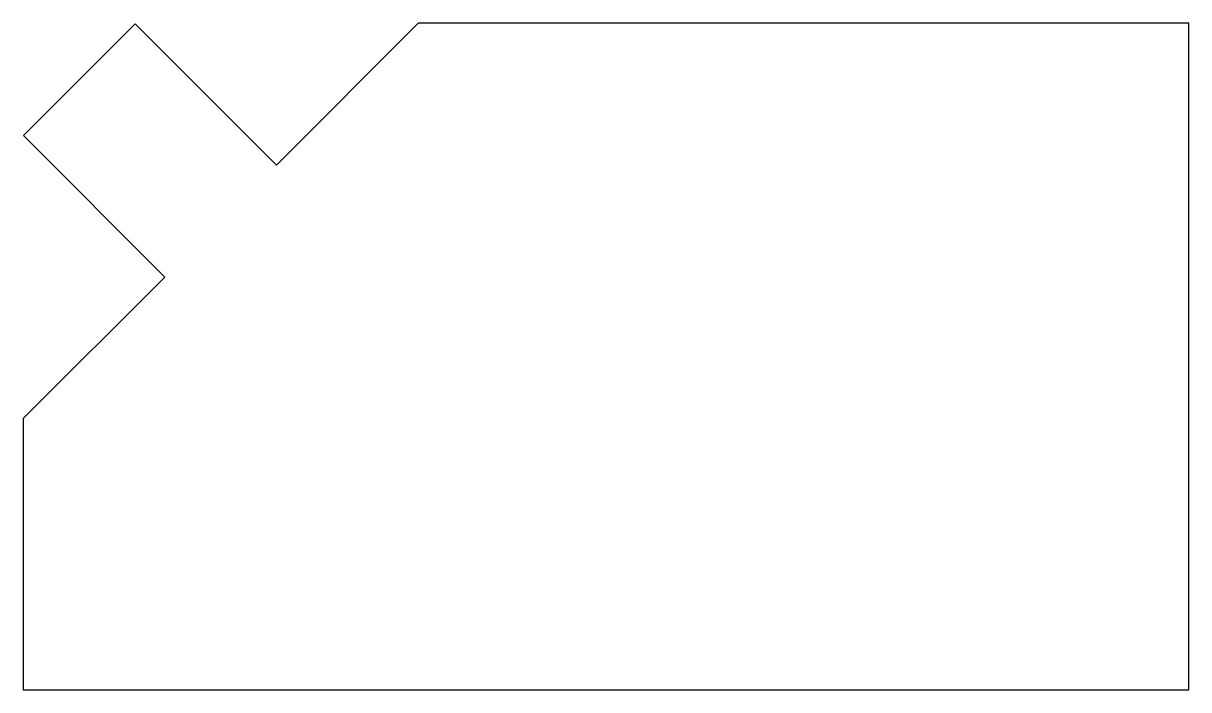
# Model space of a CAD drawing. Extents: x 60.1 to 149, y 150.6 to 201.4.
import ezdxf

# ---------------------------------------------------------------- set-up
doc = ezdxf.new("R2010")
doc.units = 0
doc.layers.add('Layer_1', color=7, linetype='CONTINUOUS')

msp = doc.modelspace()

# ---------------------------------------------------------------- linework, layer by layer
at = {"layer": 'Layer_1', "color": 7}
msp.add_lwpolyline([(90.262941, 201.37836), (79.454801, 190.57023), (68.678201, 201.34683), (60.146941, 192.81557), (70.923551, 182.03897), (60.136611, 171.25255), (60.136611, 164.13877), (60.136611, 150.57836), (149.0366, 150.57836), (149.0366, 201.37836), (97.334351, 201.37836)], close=True, dxfattribs=at)

doc.saveas('drawing.dxf')
